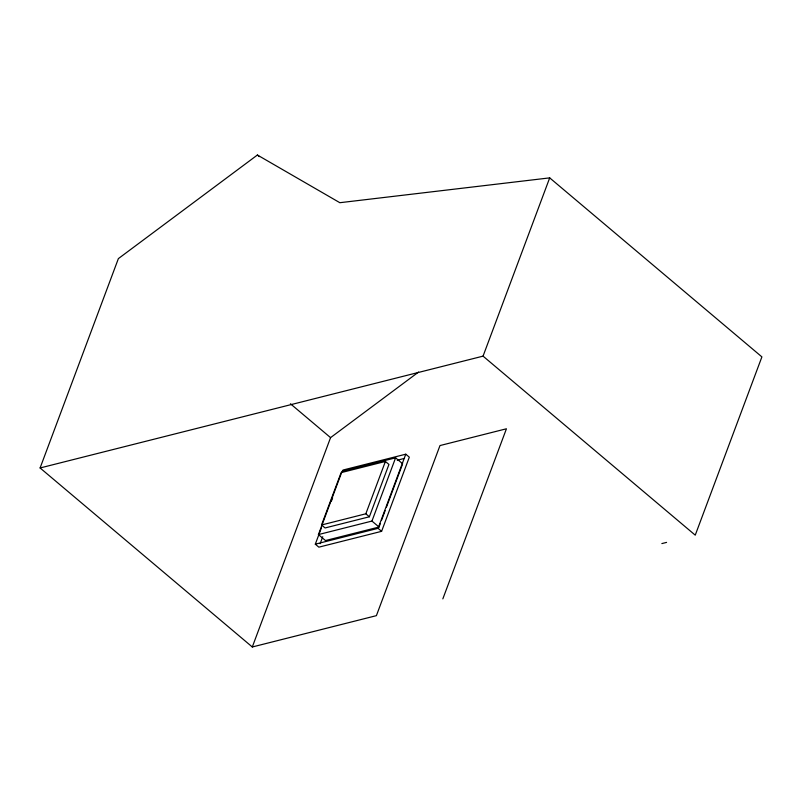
<?xml version="1.0" encoding="UTF-8"?>
<svg xmlns="http://www.w3.org/2000/svg" width="802" height="802" viewBox="0 0 802 802"><rect width="100%" height="100%" fill="white"/><g stroke="black" fill="none" stroke-linecap="round" stroke-linejoin="round"><path stroke-width="1.2" d="M40.1 467.967L118.375 258.615L257.392 155.017L339.847 202.705L549.701 177.874L761.9 356.89L695.244 535.155L483.055 356.138L40.1 467.967L252.299 646.983L376.399 615.655L439.987 445.561L506.433 428.779L442.834 598.873M252.299 646.983L330.564 437.631L418.574 372.048M321.542 524.979L341.111 472.639L385.401 461.461L388.94 464.438L369.371 516.779L325.081 527.957L321.542 524.979L365.832 513.791L369.371 516.779M380.338 523.516L379.025 527.034L325.502 540.548L318.424 534.583L342.073 471.335L395.597 457.822L402.664 463.797M342.163 472.348L343.025 470.032L405.782 454.193L409.321 457.18L381.602 531.325L318.845 547.164L315.306 544.177L321.371 527.957M331.336 501.31L332.63 497.841M320.148 543.686L322.745 536.738M365.832 513.791L385.401 461.461M318.424 534.583L371.948 521.069L395.597 457.822M315.306 544.177L378.063 528.338L405.782 454.193M381.652 520.007L385.15 510.633M386.464 507.125L402.223 464.959M483.055 356.138L549.701 177.874M397.251 460.228L404.489 458.393M661.851 543.586L666.582 542.393M257.392 155.017L259.307 156.631M290.424 403.767L330.564 437.631M371.948 521.069L379.025 527.034M378.063 528.338L381.602 531.325"/></g></svg>
